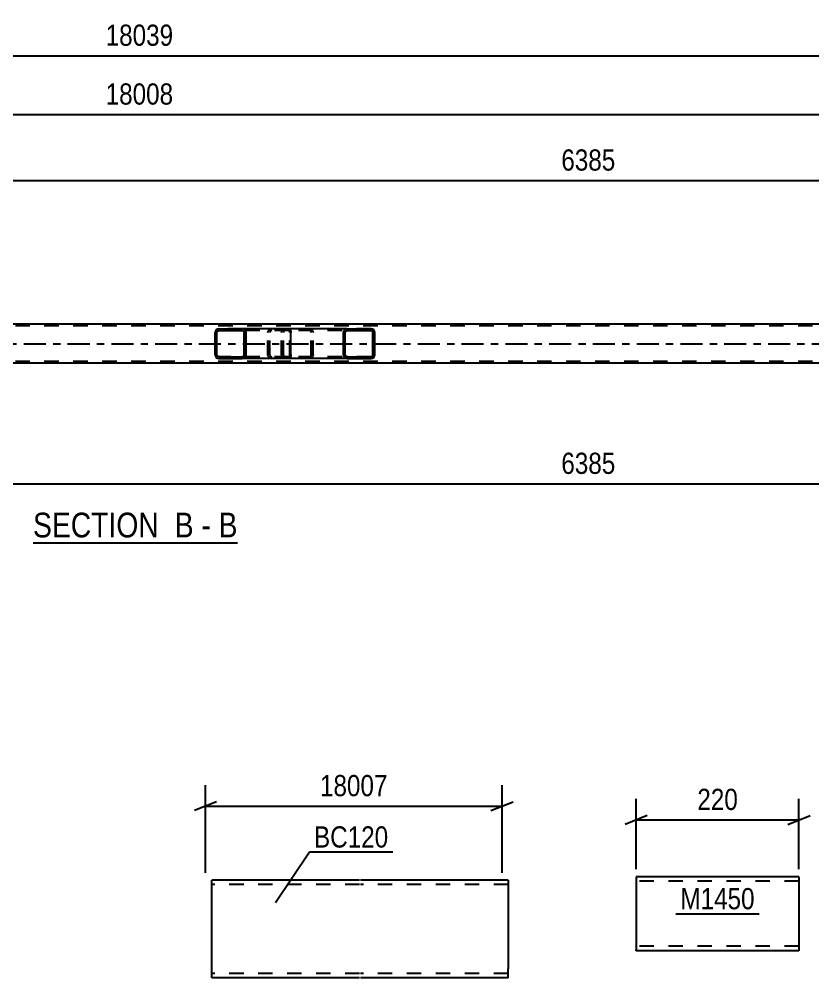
# Model space of a CAD drawing. Header units: millimetres. Extents: x 0 to 841, y 0 to 594.
# Drawn here: x 381.8 to 489.1, y 145.6 to 275.2 of the extents above; entities that cross this region are included whole.
import ezdxf

# ---------------------------------------------------------------- set-up
doc = ezdxf.new("R2010")
doc.units = ezdxf.units.MM
doc.linetypes.add('DXK_LINE_DOT2', pattern=[3.9198, 1.9599, -1.9599])
doc.linetypes.add('DXK_LINE_DOT3', pattern=[5.9187, 2.979, -0.9799, 0.9799, -0.9799])
doc.styles.add('Arial Narrow', font='ARIALN.TTF', dxfattribs={"height": 0.2})

# ---------------------------------------------------------------- blocks, each defined once
blk = doc.blocks.new('Unknown-247646094-12 - 2419')
at = {"color": 6, "linetype": 'Continuous'}
blk.add_line((383.71, 204.37), (411.36, 204.37), dxfattribs=at)
at = {"color": 0, "linetype": 'Continuous'}
for points in [[(401.82, 205.12), (401.82, 208.62), (383.71, 208.62), (383.71, 205.12)], [(405.43, 205.12), (405.43, 208.62), (402.87, 208.62), (402.87, 205.12)], [(407.75, 205.12), (407.75, 208.62), (406.48, 208.62), (406.48, 205.12)], [(411.36, 205.12), (411.36, 208.62), (408.8, 208.62), (408.8, 205.12)]]:
    blk.add_wipeout(points, dxfattribs=at)
at = {"color": 7, "linetype": 'Continuous', "style": 'Arial Narrow'}
for s, p in [('SECTION ', (383.71, 205.12)), ('B', (402.87, 205.12)), ('B', (408.8, 205.12)), ('-', (406.48, 205.12))]:
    blk.add_text(s, height=3.34, dxfattribs=at).set_placement(p)
blk = doc.blocks.new('Part-247646094-2603 - 2419')
at = {"linetype": 'Continuous'}
h = blk.add_hatch(dxfattribs=at)
h.set_pattern_fill('', scale=0.7, style=0, pattern_type=0)
h.set_pattern_definition([(45, (412.4752, 233.0014), (-1.57154, 1.57154), [])])
h.paths.add_polyline_path([(412.51, 232.82), (412.48, 233), (412.37, 233.16), (412.2, 233.26), (412.01, 233.3), (408.83, 233.3), (408.63, 233.26), (408.47, 233.16), (408.36, 233), (408.32, 232.82), (408.32, 229.78), (408.36, 229.59), (408.47, 229.44), (408.63, 229.33), (408.83, 229.3), (412.01, 229.3), (412.2, 229.33), (412.37, 229.44), (412.48, 229.59), (412.51, 229.78)])
h.paths.add_polyline_path([(412.24, 229.69), (412.19, 229.61), (412.11, 229.56), (412.01, 229.54), (408.83, 229.54), (408.73, 229.56), (408.65, 229.61), (408.59, 229.69), (408.58, 229.78), (408.58, 232.82), (408.59, 232.91), (408.65, 232.99), (408.73, 233.04), (408.83, 233.06), (412.01, 233.06), (412.11, 233.04), (412.19, 232.99), (412.24, 232.91), (412.26, 232.82), (412.26, 229.78)])
at = {"color": 2, "linetype": 'Continuous'}
for p, q in [((408.83, 233.3), (408.63, 233.26)), ((408.83, 233.3), (412.01, 233.3)), ((418.31, 233.3), (412.01, 233.3)), ((412.2, 233.26), (412.01, 233.3)), ((418.31, 233.3), (418.41, 233.26)), ((418.41, 233.26), (418.5, 233.16)), ((408.36, 233), (408.32, 232.82)), ((408.32, 229.78), (408.32, 232.82)), ((408.58, 232.82), (408.59, 232.91)), ((408.58, 229.78), (408.58, 232.82)), ((408.59, 232.91), (408.65, 232.99)), ((408.65, 232.99), (408.73, 233.04)), ((408.73, 233.04), (408.83, 233.06)), ((408.83, 233.06), (412.01, 233.06)), ((412.01, 233.06), (412.11, 233.04)), ((412.11, 233.04), (412.19, 232.99)), ((412.19, 232.99), (412.24, 232.91)), ((412.24, 232.91), (412.26, 232.82)), ((412.26, 229.78), (412.26, 232.82)), ((412.51, 232.82), (412.48, 233)), ((412.51, 229.78), (412.51, 232.82)), ((418.5, 233.16), (418.56, 233)), ((418.56, 233), (418.58, 232.82)), ((418.58, 229.78), (418.58, 232.82)), ((408.32, 229.78), (408.36, 229.59)), ((408.59, 229.69), (408.58, 229.78)), ((408.65, 229.61), (408.59, 229.69)), ((408.63, 229.33), (408.83, 229.3)), ((408.73, 229.56), (408.65, 229.61)), ((408.83, 229.54), (408.73, 229.56)), ((408.83, 229.54), (412.01, 229.54)), ((412.11, 229.56), (412.01, 229.54)), ((412.01, 229.3), (412.2, 229.33)), ((412.19, 229.61), (412.11, 229.56)), ((412.24, 229.69), (412.19, 229.61)), ((412.26, 229.78), (412.24, 229.69)), ((412.48, 229.59), (412.51, 229.78)), ((418.41, 229.33), (418.31, 229.3)), ((418.5, 229.44), (418.41, 229.33)), ((418.56, 229.59), (418.5, 229.44)), ((418.58, 229.78), (418.56, 229.59)), ((408.83, 229.3), (412.01, 229.3)), ((418.31, 229.3), (412.01, 229.3))]:
    blk.add_line(p, q, dxfattribs=at)
at = {"color": 7, "linetype": 'DXK_LINE_DOT2'}
for p, q in [((412.01, 233.3), (408.83, 233.3)), ((415.78, 233.26), (415.98, 233.3)), ((417.32, 233.06), (417.32, 233.3)), ((418.31, 233.06), (408.83, 233.06)), ((415.47, 232.82), (415.51, 233)), ((415.47, 229.78), (415.47, 232.82)), ((415.74, 232.91), (415.73, 232.82)), ((415.73, 229.78), (415.73, 232.82)), ((415.8, 232.99), (415.74, 232.91)), ((415.88, 233.04), (415.8, 232.99)), ((415.98, 233.06), (415.88, 233.04)), ((418.36, 233.04), (418.31, 233.06)), ((418.41, 232.99), (418.36, 233.04)), ((418.44, 232.91), (418.41, 232.99)), ((418.45, 232.82), (418.44, 232.91)), ((418.45, 229.78), (418.45, 232.82)), ((418.31, 229.54), (408.83, 229.54)), ((415.51, 229.59), (415.47, 229.78)), ((415.73, 229.78), (415.74, 229.69)), ((415.74, 229.69), (415.8, 229.61)), ((415.98, 229.3), (415.78, 229.33)), ((415.8, 229.61), (415.82, 229.59)), ((415.82, 229.59), (415.88, 229.56)), ((415.88, 229.56), (415.98, 229.54)), ((417.32, 229.3), (417.32, 229.54)), ((418.31, 229.54), (418.36, 229.56)), ((418.36, 229.56), (418.41, 229.61)), ((418.41, 229.61), (418.44, 229.69)), ((418.44, 229.69), (418.45, 229.78)), ((412.01, 229.3), (408.83, 229.3))]:
    blk.add_line(p, q, dxfattribs=at)
at = {"color": 2, "linetype": 'Continuous'}
for centre, start, end in [((408.81, 232.8), 111.1941, 156.1506), ((412.03, 232.8), 23.8494, 68.8059), ((408.81, 229.79), 203.8494, 248.8059), ((412.03, 229.79), 291.1941, 336.1506)]:
    blk.add_arc(centre, 0.492, start, end, dxfattribs=at)
at = {"color": 7, "linetype": 'DXK_LINE_DOT2'}
for centre, start, end in [((415.96, 232.8), 111.1941, 156.1506), ((415.96, 229.79), 203.8495, 248.8059)]:
    blk.add_arc(centre, 0.492, start, end, dxfattribs=at)
blk = doc.blocks.new('Part-247646094-2486 - 2419')
at = {"linetype": 'Continuous'}
h = blk.add_hatch(dxfattribs=at)
h.set_pattern_fill('', scale=0.7, style=0, pattern_type=0)
h.set_pattern_definition([(45, (429.8857, 233.0014), (-1.57154, 1.57154), [])])
h.paths.add_polyline_path([(429.92, 232.82), (429.89, 233), (429.77, 233.16), (429.61, 233.26), (429.41, 233.3), (426.18, 233.3), (425.98, 233.26), (425.82, 233.16), (425.71, 233), (425.67, 232.82), (425.67, 229.78), (425.71, 229.59), (425.82, 229.44), (425.98, 229.33), (426.18, 229.3), (429.41, 229.3), (429.61, 229.33), (429.77, 229.44), (429.89, 229.59), (429.92, 229.78)])
h.paths.add_polyline_path([(429.65, 229.69), (429.59, 229.61), (429.51, 229.56), (429.41, 229.54), (426.18, 229.54), (426.08, 229.56), (426, 229.61), (425.94, 229.69), (425.92, 229.78), (425.92, 232.82), (425.94, 232.91), (426, 232.99), (426.08, 233.04), (426.18, 233.06), (429.41, 233.06), (429.51, 233.04), (429.59, 232.99), (429.65, 232.91), (429.67, 232.82), (429.67, 229.78)])
at = {"color": 7, "linetype": 'DXK_LINE_DOT2'}
for p, q in [((417.63, 233.26), (417.83, 233.3)), ((421.06, 233.3), (417.83, 233.3)), ((421.06, 233.3), (421.26, 233.26)), ((429.41, 233.3), (426.18, 233.3)), ((417.32, 232.82), (417.36, 233)), ((417.32, 229.78), (417.32, 232.82)), ((417.59, 232.91), (417.57, 232.82)), ((417.57, 229.78), (417.57, 232.82)), ((417.65, 232.99), (417.59, 232.91)), ((417.73, 233.04), (417.65, 232.99)), ((417.83, 233.06), (417.73, 233.04)), ((429.41, 233.06), (417.83, 233.06)), ((421.16, 233.04), (421.06, 233.06)), ((421.25, 232.99), (421.16, 233.04)), ((421.3, 232.91), (421.25, 232.99)), ((421.32, 232.82), (421.3, 232.91)), ((421.32, 229.78), (421.32, 232.82)), ((421.54, 233), (421.58, 232.82)), ((421.58, 229.78), (421.58, 232.82)), ((417.36, 229.59), (417.32, 229.78)), ((417.57, 229.78), (417.59, 229.69)), ((417.59, 229.69), (417.65, 229.61)), ((417.83, 229.3), (417.63, 229.33)), ((417.65, 229.61), (417.73, 229.56)), ((417.73, 229.56), (417.83, 229.54)), ((429.41, 229.54), (417.83, 229.54)), ((421.06, 229.54), (421.16, 229.56)), ((421.26, 229.33), (421.06, 229.3)), ((421.16, 229.56), (421.25, 229.61)), ((421.25, 229.61), (421.3, 229.69)), ((421.3, 229.69), (421.32, 229.78)), ((421.58, 229.78), (421.54, 229.59)), ((421.06, 229.3), (417.83, 229.3)), ((429.41, 229.3), (426.18, 229.3))]:
    blk.add_line(p, q, dxfattribs=at)
at = {"color": 2, "linetype": 'Continuous'}
for p, q in [((426.18, 233.3), (418.31, 233.3)), ((426.18, 233.3), (425.98, 233.26)), ((426.18, 233.3), (429.41, 233.3)), ((429.61, 233.26), (429.41, 233.3)), ((425.71, 233), (425.67, 232.82)), ((425.67, 229.78), (425.67, 232.82)), ((425.92, 232.82), (425.94, 232.91)), ((425.92, 229.78), (425.92, 232.82)), ((425.94, 232.91), (426, 232.99)), ((426, 232.99), (426.08, 233.04)), ((426.08, 233.04), (426.18, 233.06)), ((426.18, 233.06), (429.41, 233.06)), ((429.41, 233.06), (429.51, 233.04)), ((429.51, 233.04), (429.59, 232.99)), ((429.59, 232.99), (429.65, 232.91)), ((429.65, 232.91), (429.67, 232.82)), ((429.67, 229.78), (429.67, 232.82)), ((429.92, 232.82), (429.89, 233)), ((429.92, 229.78), (429.92, 232.82)), ((425.67, 229.78), (425.71, 229.59)), ((425.94, 229.69), (425.92, 229.78)), ((426, 229.61), (425.94, 229.69)), ((425.98, 229.33), (426.18, 229.3)), ((426.08, 229.56), (426, 229.61)), ((426.18, 229.54), (426.08, 229.56)), ((426.18, 229.54), (429.41, 229.54)), ((429.51, 229.56), (429.41, 229.54)), ((429.41, 229.3), (429.61, 229.33)), ((429.59, 229.61), (429.51, 229.56)), ((429.65, 229.69), (429.59, 229.61)), ((429.67, 229.78), (429.65, 229.69)), ((429.89, 229.59), (429.92, 229.78)), ((426.18, 229.3), (418.31, 229.3)), ((426.18, 229.3), (429.41, 229.3))]:
    blk.add_line(p, q, dxfattribs=at)
at = {"color": 7, "linetype": 'DXK_LINE_DOT2'}
for centre, start, end in [((417.81, 232.8), 110.7584, 155.6801), ((421.08, 232.8), 24.32, 69.2417), ((417.81, 229.8), 204.32, 249.2417), ((421.08, 229.8), 290.7584, 335.6801)]:
    blk.add_arc(centre, 0.496, start, end, dxfattribs=at)
at = {"color": 2, "linetype": 'Continuous'}
for centre, start, end in [((426.16, 232.8), 110.7584, 155.6801), ((429.43, 232.8), 24.32, 69.2417), ((426.16, 229.8), 204.32, 249.2417), ((429.43, 229.8), 290.7584, 335.6801)]:
    blk.add_arc(centre, 0.496, start, end, dxfattribs=at)
blk = doc.blocks.new('Part-247646094-2491 - 2419')
at = {"color": 7, "linetype": 'DXK_LINE_DOT2'}
for p, q in [((736.06, 233.7), (68.78, 233.7)), ((736.06, 228.9), (68.78, 228.9))]:
    blk.add_line(p, q, dxfattribs=at)
at = {"color": 2, "linetype": 'Continuous'}
for p, q in [((736.06, 233.94), (166.02, 233.94)), ((585.7, 228.66), (336.29, 228.66))]:
    blk.add_line(p, q, dxfattribs=at)
at = {"color": 7, "linetype": 'DXK_LINE_DOT3'}
blk.add_line((68.78, 231.3), (736.06, 231.3), dxfattribs=at)
blk = doc.blocks.new('Part-247646094-4833 - 4825')
at = {"color": 2, "linetype": 'Continuous'}
for p, q in [((427.87, 158.79), (407.87, 158.79)), ((407.87, 145.69), (407.87, 158.79)), ((447.97, 158.79), (427.97, 158.79)), ((447.97, 158.79), (447.97, 146.79)), ((447.97, 145.59), (447.97, 146.79)), ((407.87, 145.59), (407.87, 145.69)), ((427.87, 145.59), (407.87, 145.59)), ((447.97, 145.59), (427.97, 145.59))]:
    blk.add_line(p, q, dxfattribs=at)
at = {"color": 7, "linetype": 'DXK_LINE_DOT2'}
for p, q in [((427.87, 158.19), (407.87, 158.19)), ((447.97, 158.19), (427.97, 158.19)), ((447.97, 158.15), (447.97, 158.05)), ((447.97, 146.24), (447.97, 146.56)), ((407.87, 146.19), (407.87, 146.24)), ((427.87, 146.19), (407.87, 146.19)), ((447.97, 146.19), (427.97, 146.19)), ((447.97, 146.19), (447.97, 146.24))]:
    blk.add_line(p, q, dxfattribs=at)
blk = doc.blocks.new('Part-247646094-26731 - 26730')
at = {"color": 2, "linetype": 'Continuous'}
for p, q in [((487.27, 159.26), (465.27, 159.26)), ((465.27, 159.26), (465.27, 149.36)), ((487.27, 159.26), (487.27, 149.26)), ((465.27, 149.26), (465.27, 149.36)), ((487.27, 149.26), (465.27, 149.26))]:
    blk.add_line(p, q, dxfattribs=at)
at = {"color": 7, "linetype": 'DXK_LINE_DOT2'}
for p, q in [((487.27, 158.66), (465.27, 158.66)), ((465.27, 149.86), (465.27, 149.91)), ((487.27, 149.86), (465.27, 149.86)), ((487.27, 149.86), (487.27, 149.91))]:
    blk.add_line(p, q, dxfattribs=at)
blk = doc.blocks.new('StraightDimension-247646094-2729 - 2419')
at = {"color": 7, "linetype": 'Continuous'}
blk.add_line((59.52, 270.21), (736.68, 270.21), dxfattribs=at)
at = {"color": 0}
blk.add_wipeout([(403.27, 270.96), (403.27, 275.16), (392.93, 275.16), (392.93, 270.96)], dxfattribs=at)
at = {"color": 3, "style": 'Arial Narrow'}
blk.add_text('18039', height=2.863, dxfattribs=at).set_placement((393.53, 271.56))
blk = doc.blocks.new('StraightDimension-247646094-25883 - 2419')
at = {"color": 7, "linetype": 'Continuous'}
blk.add_line((331.09, 253.34), (586.5, 253.34), dxfattribs=at)
at = {"color": 0}
blk.add_wipeout([(463.05, 254.09), (463.05, 258.29), (454.54, 258.29), (454.54, 254.09)], dxfattribs=at)
at = {"color": 3, "style": 'Arial Narrow'}
blk.add_text('6385', height=2.863, dxfattribs=at).set_placement((455.14, 254.69))
blk = doc.blocks.new('StraightDimension-247646094-2660 - 2419')
at = {"color": 7, "linetype": 'Continuous'}
blk.add_line((60.15, 262.26), (736.06, 262.26), dxfattribs=at)
at = {"color": 0}
blk.add_wipeout([(403.27, 263.01), (403.27, 267.21), (392.93, 267.21), (392.93, 263.01)], dxfattribs=at)
at = {"color": 3, "style": 'Arial Narrow'}
blk.add_text('18008', height=2.863, dxfattribs=at).set_placement((393.53, 263.61))
blk = doc.blocks.new('StraightDimension-247646094-25942 - 2419')
at = {"color": 7, "linetype": 'Continuous'}
blk.add_line((331.09, 212.35), (586.5, 212.35), dxfattribs=at)
at = {"color": 0}
blk.add_wipeout([(463.05, 213.1), (463.05, 217.3), (454.54, 217.3), (454.54, 213.1)], dxfattribs=at)
at = {"color": 3, "style": 'Arial Narrow'}
blk.add_text('6385', height=2.863, dxfattribs=at).set_placement((455.14, 213.7))
blk = doc.blocks.new('StraightDimension-247646094-4836 - 4825')
at = {"color": 7, "linetype": 'Continuous'}
for p, q in [((407.03, 159.79), (407.03, 171.64)), ((447.13, 159.79), (447.13, 171.64)), ((408.53, 169.39), (405.53, 168.19)), ((407.03, 168.79), (447.13, 168.79)), ((445.63, 168.19), (448.63, 169.39))]:
    blk.add_line(p, q, dxfattribs=at)
at = {"color": 0}
blk.add_wipeout([(432.25, 169.54), (432.25, 173.74), (421.91, 173.74), (421.91, 169.54)], dxfattribs=at)
at = {"color": 3, "style": 'Arial Narrow'}
blk.add_text('18007', height=2.863, dxfattribs=at).set_placement((422.51, 170.14))
blk = doc.blocks.new('StraightDimension-247646094-26816 - 26730')
at = {"color": 7, "linetype": 'Continuous'}
for p, q in [((465.27, 160.26), (465.27, 169.78)), ((487.27, 160.26), (487.27, 169.78)), ((466.77, 167.53), (463.77, 166.33)), ((485.77, 166.33), (488.77, 167.53)), ((465.27, 166.93), (487.27, 166.93))]:
    blk.add_line(p, q, dxfattribs=at)
at = {"color": 0}
blk.add_wipeout([(479.61, 167.68), (479.61, 171.88), (472.93, 171.88), (472.93, 167.68)], dxfattribs=at)
at = {"color": 3, "style": 'Arial Narrow'}
blk.add_text('220', height=2.863, dxfattribs=at).set_placement((473.53, 168.28))
blk = doc.blocks.new('Mark-247646094-4829 - 4825')
at = {"color": 0}
blk.add_wipeout([(431.75, 163.2), (431.75, 166.2), (421.7, 166.2), (421.7, 163.2)], dxfattribs=at)
blk.add_wipeout([(431.75, 163.2), (431.75, 166.2), (421.7, 166.2), (421.7, 163.2)], dxfattribs=at)
at = {"color": 30, "linetype": 'Continuous'}
for p, q in [((416.48, 155.78), (421.1, 162.6)), ((421.1, 162.6), (432.35, 162.6))]:
    blk.add_line(p, q, dxfattribs=at)
at = {"color": 3, "style": 'Arial Narrow'}
blk.add_text('BC120', height=2.863, dxfattribs=at).set_placement((421.7, 163.2))
blk = doc.blocks.new('Mark-247646094-26837 - 26730')
at = {"color": 0}
blk.add_wipeout([(481.29, 154.86), (481.29, 157.86), (471.24, 157.86), (471.24, 154.86)], dxfattribs=at)
blk.add_wipeout([(481.29, 154.86), (481.29, 157.86), (471.24, 157.86), (471.24, 154.86)], dxfattribs=at)
at = {"color": 30, "linetype": 'Continuous'}
blk.add_line((470.64, 154.26), (481.89, 154.26), dxfattribs=at)
at = {"color": 3, "style": 'Arial Narrow'}
blk.add_text('M1450', height=2.863, dxfattribs=at).set_placement((471.24, 154.86))

msp = doc.modelspace()

# ---------------------------------------------------------------- block references
for name in ['StraightDimension-247646094-2729 - 2419', 'Part-247646094-2491 - 2419', 'Part-247646094-2603 - 2419', 'Part-247646094-2486 - 2419', 'Unknown-247646094-12 - 2419', 'StraightDimension-247646094-4836 - 4825', 'StraightDimension-247646094-26816 - 26730', 'Part-247646094-4833 - 4825', 'Part-247646094-26731 - 26730']:
    msp.add_blockref(name, (0, 0))

# ---------------------------------------------------------------- next in the draw order: block references
for name in ['StraightDimension-247646094-25883 - 2419', 'StraightDimension-247646094-25942 - 2419', 'Mark-247646094-4829 - 4825', 'Mark-247646094-26837 - 26730']:
    msp.add_blockref(name, (0, 0))

# ---------------------------------------------------------------- next in the draw order: block references
msp.add_blockref('StraightDimension-247646094-2660 - 2419', (0, 0))

doc.saveas('drawing.dxf')
